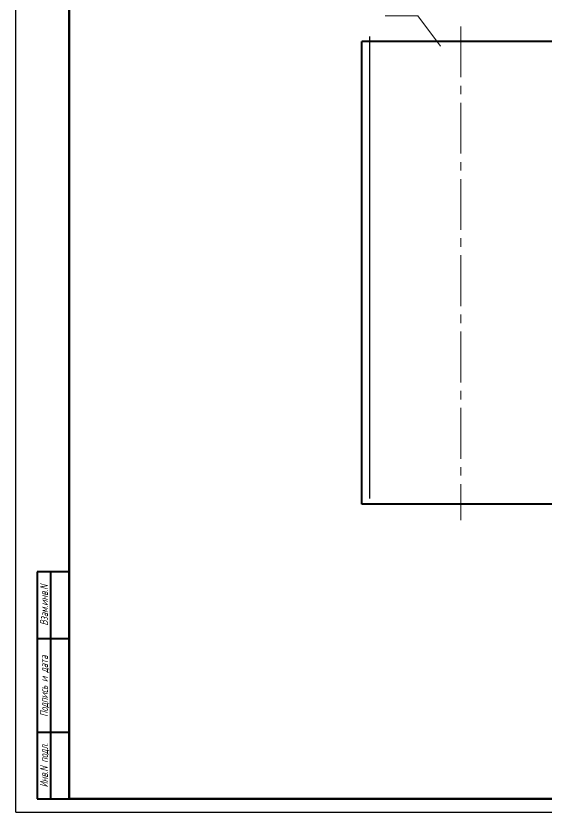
# Model space of a CAD drawing. Header units: millimetres. Extents: x -338 to 6826, y -8218 to 3153.
# Drawn here: x 2036.9 to 2235.7, y -4207.4 to -3909.2 of the extents above; entities that cross this region are included whole.
import ezdxf
from ezdxf.enums import TextEntityAlignment as Align

# ---------------------------------------------------------------- set-up
doc = ezdxf.new("R2010")
doc.units = ezdxf.units.MM
doc.linetypes.add('CENTRE2', pattern=[28.575, 19.05, -3.175, 3.175, -3.175])
doc.layers.get('Defpoints').update_dxf_attribs({"color": 251})
doc.layers.add('Рамка тонкая', color=5, linetype='Continuous', lineweight=25)
doc.layers.add('Тонкая', color=5, linetype='Continuous', lineweight=20)
doc.styles.add('Simplex', font='simplex.shx', dxfattribs={"width": 0.7, "oblique": 15})

msp = doc.modelspace()

# ---------------------------------------------------------------- linework, layer by layer
at = {"lineweight": 60}
for p, q in [((2056.94, -4202.42), (2056.94, -3618.42)), ((2872.94, -4202.42), (2056.94, -4202.42))]:
    msp.add_line(p, q, dxfattribs=at)
at = {"lineweight": 40, "ltscale": 0.5}
for p, q in [((2166.62, -4092.12), (2166.62, -3918.79)), ((2240.95, -3918.79), (2166.62, -3918.79)), ((2240.95, -4092.12), (2166.62, -4092.12))]:
    msp.add_line(p, q, dxfattribs=at)
at = {"color": 7, "lineweight": 40}
for p, q in [((2044.96, -4117.42), (2044.96, -4202.42)), ((2056.96, -4117.42), (2044.96, -4117.42)), ((2049.96, -4117.42), (2049.96, -4202.42)), ((2044.96, -4142.42), (2056.96, -4142.42)), ((2044.96, -4177.42), (2056.96, -4177.42)), ((2044.96, -4202.42), (2056.96, -4202.42))]:
    msp.add_line(p, q, dxfattribs=at)
at = {"layer": 'Defpoints'}
msp.add_line((2169.49, -3916.85), (2169.49, -4089.98), dxfattribs=at)
at = {"layer": 'Рамка тонкая'}
for q in [(2036.94, -3613.42), (2877.94, -4207.42)]:
    msp.add_line((2036.94, -4207.42), q, dxfattribs=at)
at = {"layer": 'Тонкая'}
msp.add_line((2175.43, -3909.18), (2187.59, -3909.18), dxfattribs=at)
at = {"layer": 'Тонкая', "ltscale": 0.5}
msp.add_line((2187.59, -3909.18), (2196.14, -3920.43), dxfattribs=at)
at = {"layer": 'Тонкая', "linetype": 'CENTRE2'}
msp.add_line((2203.79, -3913.1), (2203.79, -4098.07), dxfattribs=at)

# ---------------------------------------------------------------- texts
at = {"color": 2, "style": 'Simplex', "oblique": 15, "width": 0.7}
for s, p in [('Взам.инв.N', (2048.96, -4129.92)), ('Подпись и дата', (2048.96, -4160.27)), ('Инв.N подл.', (2048.96, -4189.92))]:
    msp.add_text(s, height=3, rotation=90, dxfattribs=at).set_placement(p, align=Align.CENTER)

doc.saveas('drawing.dxf')
